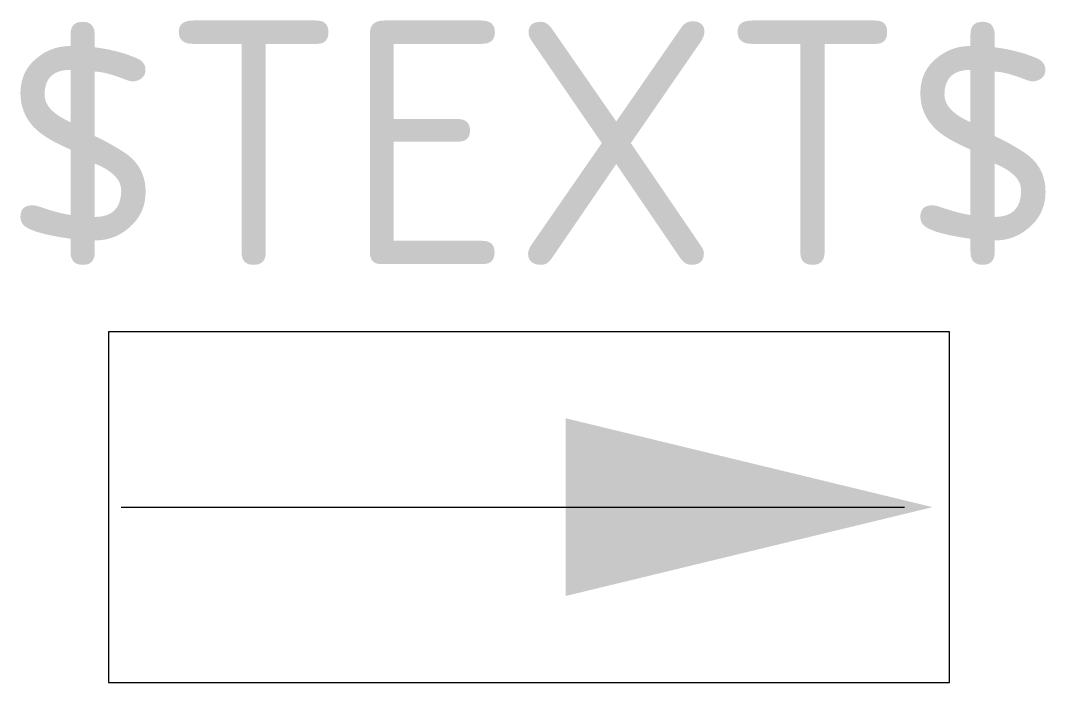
# Model space of a CAD drawing. Extents: x -0.87 to 0.88, y 0 to 1.13.
import ezdxf
from ezdxf.enums import TextEntityAlignment as Align

# ---------------------------------------------------------------- set-up
doc = ezdxf.new("R2010")
doc.units = 0
doc.header["$MEASUREMENT"] = 0
doc.linetypes.add('CONTINOUS', pattern=[0])
doc.styles.add('_TEL_DIM', font='TSSDENG', dxfattribs={"width": 0.6, "height": 5, "bigfont": '！！TSSDCHN'})

msp = doc.modelspace()

# ---------------------------------------------------------------- linework, layer by layer
for p, q in [((0.72, 0.6), (-0.72, 0.6)), ((-0.72, 0.6), (-0.72, 0)), ((0.72, 0), (0.72, 0.6)), ((-0.6985, 0.3), (0.6431, 0.3)), ((-0.72, 0), (0.72, 0))]:
    msp.add_line(p, q)
msp.add_solid([(0.0631, 0.148), (0.6911, 0.3), (0.0631, 0.452)])

# ---------------------------------------------------------------- texts
at = {"color": 7, "linetype": 'CONTINOUS', "style": '_TEL_DIM'}
msp.add_attdef('$TEXT$', text='X', height=0.4167, dxfattribs=at).set_placement((0.0069, 0.9229), align=Align.MIDDLE_CENTER)
at = {"color": 7, "linetype": 'CONTINOUS', "style": '_TEL_DIM', "flags": 1}
for tag, text in [('A', '多信息符合标志'), ('REMARK', '')]:
    msp.add_attdef(tag, text=text, height=0.0000167, dxfattribs=at).set_placement((0, 0), align=Align.MIDDLE_CENTER)

doc.saveas('drawing.dxf')
